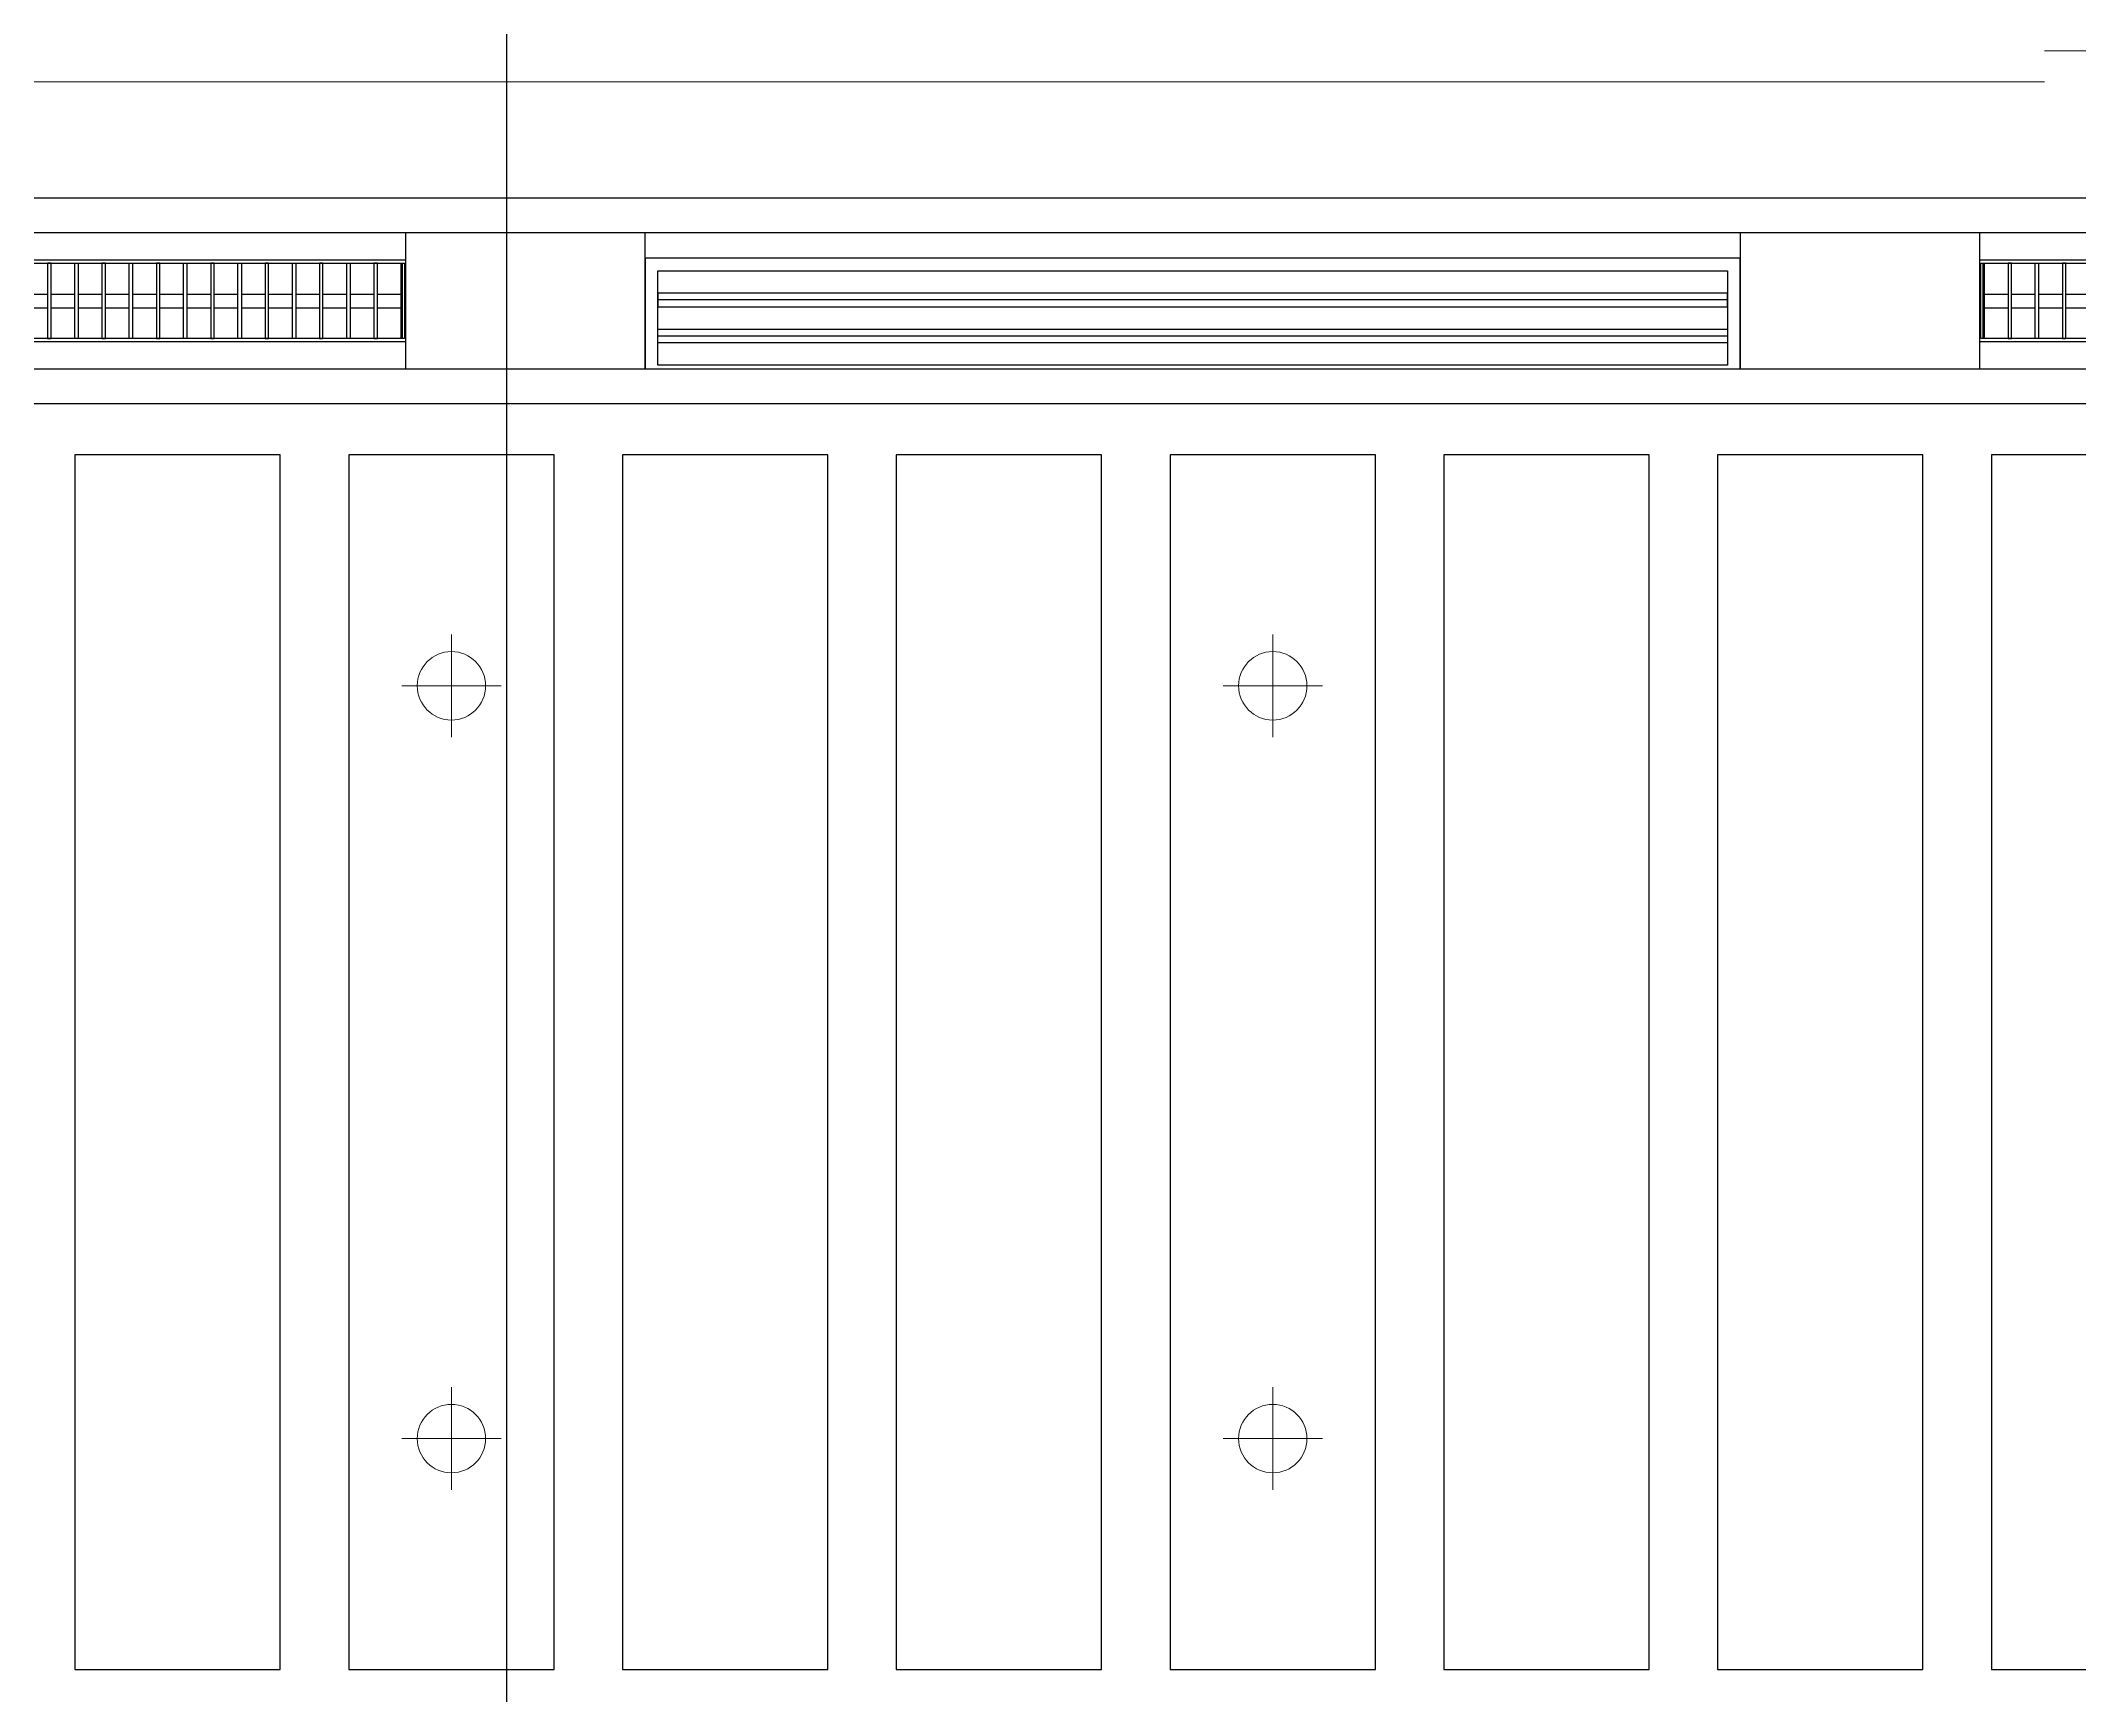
# Model space of a CAD drawing. Header units: millimetres. Extents: x -962357 to -591933, y -35273 to 59420.
# Drawn here: x -887662 to -884684, y -13202 to -10785 of the extents above; entities that cross this region are included whole.
import ezdxf
from ezdxf.enums import TextEntityAlignment as Align

# ---------------------------------------------------------------- set-up
doc = ezdxf.new("R2010")
doc.units = ezdxf.units.MM
for name, color, linetype in [('000 - WIPEOUT', 250, 'Continuous'), ('001 - ASCESSORIES', 251, 'Continuous'), ('A04_TUBE SERIES', 2, 'Continuous'), ('A11_ALU.SOLID SHEET', 2, 'Continuous')]:
    doc.layers.add(name, color=color, linetype=linetype)
for name, color, linetype, lineweight in [('008 - LIGHTING', 1, 'Continuous', 9), ('A-DETL-GENF', 2, 'Continuous', 9), ('A-ROOM-IDEN', 3, 'Continuous', 25), ('E-LITE-EQPM', 2, 'Continuous', 9), ('I-WALL-E', 2, 'Continuous', 9), ('S-STRS-MBND', 2, 'Continuous', 9)]:
    doc.layers.add(name, color=color, linetype=linetype, lineweight=lineweight)

# ---------------------------------------------------------------- blocks, each defined once
blk = doc.blocks.new('LGF_DL_SAA_LowPower_DL1a - LGF_DL_SAA_LowPower_DL1a-8832329-4130-01 MULTI-PURPOSE LEVEL - REFLECTED CEILING PLAN')
at = {"layer": 'A-DETL-GENF'}
for p, q in [((0, 75), (0, -75)), ((72.5, 0), (-72.5, 0))]:
    blk.add_line(p, q, dxfattribs=at)
blk.add_circle((0, 0), 50, dxfattribs=at)
blk = doc.blocks.new('C-1-PP19-AR-4130-01-B_20250829-225100_EXLIGHT')
at = {"layer": 'E-LITE-EQPM', "extrusion": (0, 0, -1), "rotation": 180}
for p in [(142382, -15307.5), (141182, -15307.5), (142382, -16407.5), (141182, -16407.5)]:
    blk.add_blockref('LGF_DL_SAA_LowPower_DL1a - LGF_DL_SAA_LowPower_DL1a-8832329-4130-01 MULTI-PURPOSE LEVEL - REFLECTED CEILING PLAN', p, dxfattribs=at)
blk = doc.blocks.new('*U585')
blk.add_wipeout([(-25, 0), (25, 0), (25, 20718), (-25, 20718)]).dxf.layer = '000 - WIPEOUT'
at = {"layer": 'A04_TUBE SERIES', "color": 0}
blk.add_lwpolyline([(-25, 0), (25, 0), (25, 20718), (-25, 20718)], close=True, dxfattribs=at)
at = {"layer": 'Defpoints', "color": 250, "flags": 1}
blk.add_attdef('EXTR.OVL-LENGTH_', (-33.1, -9), '', height=5, dxfattribs=at)
blk = doc.blocks.new('*U584')
blk.add_wipeout([(-25, 0), (25, 0), (25, 20718), (-25, 20718)]).dxf.layer = '000 - WIPEOUT'
at = {"layer": 'A04_TUBE SERIES', "color": 0}
blk.add_lwpolyline([(-25, 0), (25, 0), (25, 20718), (-25, 20718)], close=True, dxfattribs=at)
at = {"layer": 'Defpoints', "color": 250, "flags": 1}
blk.add_attdef('EXTR.OVL-LENGTH_', (-33.1, -9), '', height=5, dxfattribs=at)
blk = doc.blocks.new('*U570')
at = {"color": 1}
blk.add_wipeout([(600, -60), (-600, -60), (-600, 60), (600, 60)], dxfattribs=at).dxf.layer = '000 - WIPEOUT'
at = {"layer": '001 - ASCESSORIES', "color": 0}
blk.add_lwpolyline([(600, -60), (-600, -60), (-600, 60), (600, 60)], close=True, dxfattribs=at)
at = {"layer": '001 - ASCESSORIES'}
for points in [[(-593.5, -55), (-598.5, -55), (-598.5, 55), (-593.5, 55)], [(595, -55), (-595, -55), (-595, 55), (595, 55)], [(-558.8, -55), (-553.8, -55), (-553.8, 55), (-558.8, 55)], [(-514, -55), (-519, -55), (-519, 55), (-514, 55)], [(-479.3, -55), (-474.3, -55), (-474.3, 55), (-479.3, 55)], [(-434.6, -55), (-439.6, -55), (-439.6, 55), (-434.6, 55)], [(-399.8, -55), (-394.8, -55), (-394.8, 55), (-399.8, 55)], [(-355.1, -55), (-360.1, -55), (-360.1, 55), (-355.1, 55)], [(-320.4, -55), (-315.4, -55), (-315.4, 55), (-320.4, 55)], [(-275.6, -55), (-280.6, -55), (-280.6, 55), (-275.6, 55)], [(-240.9, -55), (-235.9, -55), (-235.9, 55), (-240.9, 55)], [(-196.2, -55), (-201.2, -55), (-201.2, 55), (-196.2, 55)], [(-161.4, -55), (-156.4, -55), (-156.4, 55), (-161.4, 55)], [(-116.7, -55), (-121.7, -55), (-121.7, 55), (-116.7, 55)], [(-82, -55), (-77, -55), (-77, 55), (-82, 55)], [(-37.2, -55), (-42.2, -55), (-42.2, 55), (-37.2, 55)], [(-2.5, -55), (2.5, -55), (2.5, 55), (-2.5, 55)], [(42.2, -55), (37.2, -55), (37.2, 55), (42.2, 55)], [(77, -55), (82, -55), (82, 55), (77, 55)], [(121.7, -55), (116.7, -55), (116.7, 55), (121.7, 55)], [(156.4, -55), (161.4, -55), (161.4, 55), (156.4, 55)], [(201.2, -55), (196.2, -55), (196.2, 55), (201.2, 55)], [(235.9, -55), (240.9, -55), (240.9, 55), (235.9, 55)], [(280.6, -55), (275.6, -55), (275.6, 55), (280.6, 55)], [(315.4, -55), (320.4, -55), (320.4, 55), (315.4, 55)], [(360.1, -55), (355.1, -55), (355.1, 55), (360.1, 55)], [(394.8, -55), (399.8, -55), (399.8, 55), (394.8, 55)], [(439.6, -55), (434.6, -55), (434.6, 55), (439.6, 55)], [(474.3, -55), (479.3, -55), (479.3, 55), (474.3, 55)], [(519, -55), (514, -55), (514, 55), (519, 55)], [(553.8, -55), (558.8, -55), (558.8, 55), (553.8, 55)], [(598.5, -55), (593.5, -55), (593.5, 55), (598.5, 55)]]:
    blk.add_lwpolyline(points, close=True, dxfattribs=at)
for points in [[(-593.5, 10), (-558.8, 10)], [(-553.8, 10), (-519, 10)], [(-514, 10), (-479.3, 10)], [(-474.3, 10), (-439.6, 10)], [(-434.6, 10), (-399.8, 10)], [(-394.8, 10), (-360.1, 10)], [(-355.1, 10), (-320.4, 10)], [(-315.4, 10), (-280.6, 10)], [(-275.6, 10), (-240.9, 10)], [(-235.9, 10), (-201.2, 10)], [(-196.2, 10), (-161.4, 10)], [(-156.4, 10), (-121.7, 10)], [(-116.7, 10), (-82, 10)], [(-77, 10), (-42.2, 10)], [(-37.2, 10), (-2.5, 10)], [(2.5, 10), (37.2, 10)], [(42.2, 10), (77, 10)], [(82, 10), (116.7, 10)], [(121.7, 10), (156.4, 10)], [(161.4, 10), (196.2, 10)], [(201.2, 10), (235.9, 10)], [(240.9, 10), (275.6, 10)], [(280.6, 10), (315.4, 10)], [(320.4, 10), (355.1, 10)], [(360.1, 10), (394.8, 10)], [(399.8, 10), (434.6, 10)], [(439.6, 10), (474.3, 10)], [(479.3, 10), (514, 10)], [(519, 10), (553.8, 10)], [(558.8, 10), (593.5, 10)], [(-593.5, -10), (-558.8, -10)], [(-553.8, -10), (-519, -10)], [(-514, -10), (-479.3, -10)], [(-474.3, -10), (-439.6, -10)], [(-434.6, -10), (-399.8, -10)], [(-394.8, -10), (-360.1, -10)], [(-355.1, -10), (-320.4, -10)], [(-315.4, -10), (-280.6, -10)], [(-275.6, -10), (-240.9, -10)], [(-235.9, -10), (-201.2, -10)], [(-196.2, -10), (-161.4, -10)], [(-156.4, -10), (-121.7, -10)], [(-116.7, -10), (-82, -10)], [(-77, -10), (-42.2, -10)], [(-37.2, -10), (-2.5, -10)], [(2.5, -10), (37.2, -10)], [(42.2, -10), (77, -10)], [(82, -10), (116.7, -10)], [(121.7, -10), (156.4, -10)], [(161.4, -10), (196.2, -10)], [(201.2, -10), (235.9, -10)], [(240.9, -10), (275.6, -10)], [(280.6, -10), (315.4, -10)], [(320.4, -10), (355.1, -10)], [(360.1, -10), (394.8, -10)], [(399.8, -10), (434.6, -10)], [(439.6, -10), (474.3, -10)], [(479.3, -10), (514, -10)], [(519, -10), (553.8, -10)], [(558.8, -10), (593.5, -10)]]:
    blk.add_lwpolyline(points, dxfattribs=at)
blk = doc.blocks.new('*U526')
at = {"layer": '001 - ASCESSORIES', "color": 0, "linetype": 'ByBlock'}
blk.add_lwpolyline([(800, 87.5), (-800, 87.5), (-800, -87.5), (800, -87.5)], close=True, dxfattribs=at)
at = {"layer": '001 - ASCESSORIES', "linetype": 'ByBlock'}
for points in [[(-781.5, 69), (781.5, 69), (781.5, -69), (-781.5, -69)], [(781.5, 36.3), (-781.5, 36.3), (-781.5, 16.3), (781.5, 16.3)], [(-781.5, -16.3), (781.5, -16.3), (781.5, -36.3), (-781.5, -36.3)]]:
    blk.add_lwpolyline(points, close=True, dxfattribs=at)
for points in [[(781.5, 26.3), (-781.5, 26.3)], [(-781.5, -26.3), (781.5, -26.3)]]:
    blk.add_lwpolyline(points, dxfattribs=at)
blk = doc.blocks.new('*U742')
blk.add_point((0, 0))
at = {"layer": 'Defpoints', "color": 250}
blk.add_text('AL.SHEET-HAT-TYPE-C', height=7, rotation=270, dxfattribs=at).set_placement((15, 0), align=Align.BOTTOM_CENTER)
blk.add_wipeout([(0, -100), (350, -100), (350, 100), (0, 100)]).dxf.layer = '000 - WIPEOUT'
at = {"layer": 'A11_ALU.SOLID SHEET', "color": 0}
blk.add_lwpolyline([(0, -100), (350, -100), (350, 100), (0, 100)], close=True, dxfattribs=at)
blk = doc.blocks.new('*U832')
at = {"color": 3}
for points in [[(-887.5, 2350), (887.5, 2350), (887.5, 2050), (-887.5, 2050)], [(-887.5, 1950), (887.5, 1950), (887.5, 1650), (-887.5, 1650)], [(-887.5, 1550), (887.5, 1550), (887.5, 1250), (-887.5, 1250)], [(-887.5, 1150), (887.5, 1150), (887.5, 850), (-887.5, 850)], [(-887.5, 750), (887.5, 750), (887.5, 450), (-887.5, 450)], [(-887.5, 350), (887.5, 350), (887.5, 50), (-887.5, 50)], [(-887.5, -50), (887.5, -50), (887.5, -350), (-887.5, -350)], [(-887.5, -450), (887.5, -450), (887.5, -750), (-887.5, -750)]]:
    blk.add_wipeout(points, dxfattribs=at).dxf.layer = '000 - WIPEOUT'
at = {"layer": 'A11_ALU.SOLID SHEET', "color": 0, "linetype": 'ByBlock'}
for points in [[(-887.5, 2050), (887.5, 2050), (887.5, 2350), (-887.5, 2350)], [(-887.5, 1650), (887.5, 1650), (887.5, 1950), (-887.5, 1950)], [(-887.5, 1250), (887.5, 1250), (887.5, 1550), (-887.5, 1550)], [(-887.5, 850), (887.5, 850), (887.5, 1150), (-887.5, 1150)], [(-887.5, 450), (887.5, 450), (887.5, 750), (-887.5, 750)], [(-887.5, 50), (887.5, 50), (887.5, 350), (-887.5, 350)], [(-887.5, -350), (887.5, -350), (887.5, -50), (-887.5, -50)], [(-887.5, -750), (887.5, -750), (887.5, -450), (-887.5, -450)]]:
    blk.add_lwpolyline(points, close=True, dxfattribs=at)
blk = doc.blocks.new('*U853')
at = {"layer": 'A11_ALU.SOLID SHEET', "color": 1}
for p in [(-142449, -14745), (-140499, -14745)]:
    blk.add_blockref('*U742', p, dxfattribs=at)
at = {"layer": 'A11_ALU.SOLID SHEET', "linetype": 'ByBlock', "rotation": 90}
blk.add_blockref('*U832', (-140582, -15857.5), dxfattribs=at)
at = {"layer": '008 - LIGHTING'}
for name, p in [('*U526', (-141299, -14770)), ('*U570', (-143049, -14745)), ('*U570', (-139549, -14745))]:
    blk.add_blockref(name, p, dxfattribs=at)
at = {"layer": 'A04_TUBE SERIES', "linetype": 'ByBlock', "rotation": 270}
blk.add_blockref('*U584', (-145688, -14620), dxfattribs=at)
blk.add_blockref('*U585', (-145688, -14870), dxfattribs=at)

msp = doc.modelspace()

# ---------------------------------------------------------------- block references
msp.add_blockref('*U853', (-744680, 3580))

# ---------------------------------------------------------------- next in the draw order: linework, layer by layer
at = {"layer": 'A-ROOM-IDEN'}
msp.add_line((-886981.7, -3830.6), (-886981.7, -19780.6), dxfattribs=at)
at = {"layer": 'I-WALL-E'}
for p, q in [((-884734.5, -10799.8), (-882452.2, -10799.8)), ((-882452.2, -10799.8), (-884734.5, -10799.8))]:
    msp.add_line(p, q, dxfattribs=at)
at = {"layer": 'S-STRS-MBND'}
for p, q in [((-885607.2, -10844.8), (-888907.2, -10844.8)), ((-884734.5, -10844.8), (-885607.2, -10844.8))]:
    msp.add_line(p, q, dxfattribs=at)

# ---------------------------------------------------------------- next in the draw order: block references
msp.add_blockref('C-1-PP19-AR-4130-01-B_20250829-225100_EXLIGHT', (-744680, 3580))

doc.saveas('drawing.dxf')
